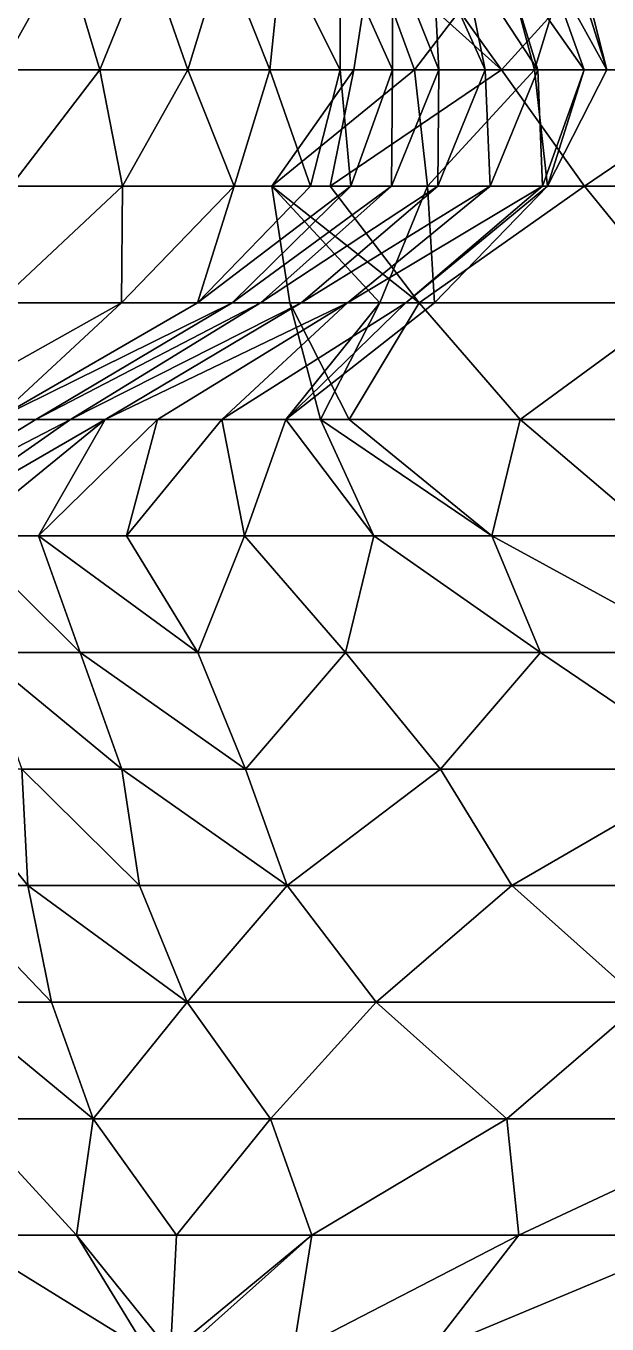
# Model space of a CAD drawing. Header units: metres. Extents: x -137 to 231, y -240 to 234.
# Drawn here: x 151.1 to 180.9, y 85.4 to 152.3 of the extents above; entities that cross this region are included whole.
import ezdxf

# ---------------------------------------------------------------- set-up
doc = ezdxf.new("R2010")
doc.units = ezdxf.units.M

msp = doc.modelspace()

# ---------------------------------------------------------------- linework, layer by layer
for points in [[(148.852, 156, -542.2174), (149.71242, 150, -548.6488), (153.07466, 156, -546.70764), (153.07477, 156.0001, -546.7075)], [(153.07466, 156, -546.70764), (149.71242, 150, -548.6488), (154.852, 150, -552.6097), (154.85211, 150.0001, -552.60956)], [(153.07466, 156, -546.70764), (154.852, 150, -552.6097), (157.29726, 156, -551.1979), (157.29736, 156.0001, -551.19775)], [(157.29726, 156, -551.1979), (154.852, 150, -552.6097), (159.3803, 150, -556.92346), (159.3804, 150.0001, -556.92334)], [(157.29726, 156, -551.1979), (159.3803, 150, -556.92346), (161.21422, 156, -555.8646), (161.21432, 156.0001, -555.8645)], [(161.21422, 156, -555.8646), (159.3803, 150, -556.92346), (163.60292, 150, -561.4137), (163.60303, 150.0001, -561.4136)], [(161.21422, 156, -555.8646), (163.60292, 150, -561.4137), (164.21422, 156, -561.0608), (164.21432, 156.0001, -561.06067)], [(164.21422, 156, -561.0608), (163.60292, 150, -561.4137), (167.21422, 150, -566.25696), (167.21432, 150.0001, -566.25684)], [(164.21422, 156, -561.0608), (167.21422, 150, -566.25696), (167.21422, 156, -566.25696), (167.21432, 156.0001, -566.25684)], [(167.21422, 156, -566.25696), (169.90858, 150, -571.6296), (169.90858, 156, -571.6296), (169.90869, 156.0001, -571.62946)], [(167.21422, 156, -566.25696), (167.21422, 150, -566.25696), (169.90858, 150, -571.6296), (169.90869, 150.0001, -571.62946)], [(171.04094, 150, -619.47327), (167.92781, 150, -628.1988), (168.84477, 156, -627.6694), (168.84488, 156.0001, -627.66925)], [(168.84477, 156, -627.6694), (167.92781, 150, -628.1988), (175.51265, 150, -630.7479), (175.51276, 150.0001, -630.7478)], [(171.04094, 150, -619.47327), (168.84477, 156, -627.6694), (175.62578, 156, -616.8262), (175.62589, 156.0001, -616.82605)], [(168.84477, 156, -627.6694), (175.51265, 150, -630.7479), (171.23347, 156, -633.2185), (171.23358, 156.0001, -633.2184)], [(169.90858, 156, -571.6296), (172.29726, 150, -577.17865), (171.9916, 156, -577.3551), (171.9917, 156.0001, -577.355)], [(169.90858, 156, -571.6296), (169.90858, 150, -571.6296), (172.29726, 150, -577.17865), (172.29736, 150.0001, -577.1785)], [(177.21062, 150, -608.9829), (171.04094, 150, -619.47327), (175.62578, 156, -616.8262), (175.62589, 156.0001, -616.82605)], [(175.51265, 150, -630.7479), (180.9579, 156, -634.5323), (171.23347, 156, -633.2185), (171.23358, 156.0001, -633.2184)], [(171.9916, 156, -577.3551), (174.68596, 150, -582.7278), (173.46333, 156, -583.4336), (173.46344, 156.0001, -583.4335)], [(171.9916, 156, -577.3551), (172.29726, 150, -577.17865), (174.68596, 150, -582.7278), (174.68607, 150.0001, -582.72766)], [(173.46333, 156, -583.4336), (177.3803, 150, -588.10034), (175.54634, 156, -589.1592), (175.54645, 156.0001, -589.15906)], [(173.46333, 156, -583.4336), (174.68596, 150, -582.7278), (177.3803, 150, -588.10034), (177.3804, 150.0001, -588.1002)], [(175.51265, 150, -630.7479), (188.59929, 150, -630.1205), (180.9579, 156, -634.5323), (180.95801, 156.0001, -634.53217)], [(175.54634, 156, -589.1592), (179.76897, 150, -593.6495), (177.62938, 156, -594.88477), (177.62949, 156.0001, -594.88464)], [(175.54634, 156, -589.1592), (177.3803, 150, -588.10034), (179.76897, 150, -593.6495), (179.76907, 150.0001, -593.64935)], [(177.21062, 150, -608.9829), (175.62578, 156, -616.8262), (179.04454, 156, -607.92413), (179.04465, 156.0001, -607.924)], [(180.93504, 150, -599.9044), (177.21062, 150, -608.9829), (179.04454, 156, -607.92413), (179.04465, 156.0001, -607.924)], [(177.62938, 156, -594.88477), (180.93504, 150, -599.9044), (179.40675, 156, -600.78674), (179.40686, 156.0001, -600.7866)], [(177.62938, 156, -594.88477), (179.76897, 150, -593.6495), (180.93504, 150, -599.9044), (180.93515, 150.0001, -599.9043)], [(180.93504, 150, -599.9044), (179.04454, 156, -607.92413), (179.40675, 156, -600.78674), (179.40686, 156.0001, -600.7866)], [(149.71242, 150, -548.6488), (150.26717, 144, -555.2567), (154.852, 150, -552.6097), (154.85211, 150.0001, -552.60956)], [(154.852, 150, -552.6097), (150.26717, 144, -555.2567), (156.01808, 144, -558.8646), (156.01819, 144.0001, -558.8645)], [(154.852, 150, -552.6097), (156.01808, 144, -558.8646), (159.3803, 150, -556.92346), (159.3804, 150.0001, -556.92334)], [(159.3803, 150, -556.92346), (156.01808, 144, -558.8646), (161.76897, 144, -562.47253), (161.76907, 144.0001, -562.4724)], [(159.3803, 150, -556.92346), (161.76897, 144, -562.47253), (163.60292, 150, -561.4137), (163.60303, 150.0001, -561.4136)], [(163.60292, 150, -561.4137), (161.76897, 144, -562.47253), (165.68596, 144, -567.1393), (165.68607, 144.0001, -567.13916)], [(163.60292, 150, -561.4137), (165.68596, 144, -567.1393), (167.21422, 150, -566.25696), (167.21432, 150.0001, -566.25684)], [(171.70879, 144, -612.1594), (163.70518, 144, -623.7085), (171.04094, 150, -619.47327), (171.04105, 150.0001, -619.47314)], [(163.70518, 144, -623.7085), (166.70518, 144, -628.90466), (167.92781, 150, -628.1988), (167.92792, 150.0001, -628.19867)], [(163.70518, 144, -623.7085), (167.92781, 150, -628.1988), (171.04094, 150, -619.47327), (171.04105, 150.0001, -619.47314)], [(167.21422, 150, -566.25696), (165.68596, 144, -567.1393), (167.76897, 144, -572.86487), (167.76907, 144.0001, -572.86475)], [(166.70518, 144, -628.90466), (179.79182, 144, -628.27734), (175.51265, 150, -630.7479), (175.51276, 150.0001, -630.7478)], [(166.70518, 144, -628.90466), (175.51265, 150, -630.7479), (167.92781, 150, -628.1988), (167.92792, 150.0001, -628.19867)], [(167.21422, 150, -566.25696), (167.76897, 144, -572.86487), (169.90858, 150, -571.6296), (169.90869, 150.0001, -571.62946)], [(169.90858, 150, -571.6296), (167.76897, 144, -572.86487), (169.852, 144, -578.59045), (169.85211, 144.0001, -578.59033)], [(169.90858, 150, -571.6296), (169.852, 144, -578.59045), (172.29726, 150, -577.17865), (172.29736, 150.0001, -577.1785)], [(172.29726, 150, -577.17865), (169.852, 144, -578.59045), (172.2407, 144, -584.1395), (172.24081, 144.0001, -584.1394)], [(171.70879, 144, -612.1594), (171.04094, 150, -619.47327), (177.21062, 150, -608.9829), (177.21072, 150.0001, -608.9828)], [(177.8785, 144, -601.6691), (171.70879, 144, -612.1594), (177.21062, 150, -608.9829), (177.21072, 150.0001, -608.9828)], [(172.29726, 150, -577.17865), (172.2407, 144, -584.1395), (174.68596, 150, -582.7278), (174.68607, 150.0001, -582.72766)], [(174.68596, 150, -582.7278), (172.2407, 144, -584.1395), (174.93504, 144, -589.5121), (174.93515, 144.0001, -589.51196)], [(174.68596, 150, -582.7278), (174.93504, 144, -589.5121), (177.3803, 150, -588.10034), (177.3804, 150.0001, -588.1002)], [(177.3803, 150, -588.10034), (174.93504, 144, -589.5121), (177.62938, 144, -594.88477), (177.62949, 144.0001, -594.88464)], [(179.79182, 144, -628.27734), (188.59929, 150, -630.1205), (175.51265, 150, -630.7479), (175.51276, 150.0001, -630.7478)], [(177.8785, 144, -601.6691), (177.21062, 150, -608.9829), (180.93504, 150, -599.9044), (180.93515, 150.0001, -599.9043)], [(177.3803, 150, -588.10034), (177.62938, 144, -594.88477), (179.76897, 150, -593.6495), (179.76907, 150.0001, -593.64935)], [(179.76897, 150, -593.6495), (177.62938, 144, -594.88477), (177.8785, 144, -601.6691), (177.8786, 144.0001, -601.669)], [(179.76897, 150, -593.6495), (177.8785, 144, -601.6691), (180.93504, 150, -599.9044), (180.93515, 150.0001, -599.9043)], [(179.79182, 144, -628.27734), (192.8785, 144, -627.6499), (188.59929, 150, -630.1205), (188.5994, 150.0001, -630.12036)], [(150.26717, 144, -555.2567), (149.59929, 138, -562.57056), (156.01808, 144, -558.8646), (156.01819, 144.0001, -558.8645)], [(156.01808, 144, -558.8646), (149.59929, 138, -562.57056), (155.9615, 138, -565.8255), (155.96161, 138.0001, -565.8254)], [(156.01808, 144, -558.8646), (155.9615, 138, -565.8255), (161.76897, 144, -562.47253), (161.76907, 144.0001, -562.4724)], [(161.76897, 144, -562.47253), (155.9615, 138, -565.8255), (159.8785, 138, -570.4922), (159.8786, 138.0001, -570.49207)], [(161.76897, 144, -562.47253), (159.8785, 138, -570.4922), (165.68596, 144, -567.1393), (165.68607, 144.0001, -567.13916)], [(159.8785, 138, -570.4922), (161.65587, 138, -576.3943), (167.76897, 144, -572.86487), (167.76907, 144.0001, -572.86475)], [(159.8785, 138, -570.4922), (167.76897, 144, -572.86487), (165.68596, 144, -567.1393), (165.68607, 144.0001, -567.13916)], [(161.65587, 138, -576.3943), (163.12758, 138, -582.4728), (169.852, 144, -578.59045), (169.85211, 144.0001, -578.59033)], [(161.65587, 138, -576.3943), (169.852, 144, -578.59045), (167.76897, 144, -572.86487), (167.76907, 144.0001, -572.86475)], [(163.12758, 138, -582.4728), (165.21062, 138, -588.19836), (172.2407, 144, -584.1395), (172.24081, 144.0001, -584.1394)], [(163.12758, 138, -582.4728), (172.2407, 144, -584.1395), (169.852, 144, -578.59045), (169.85211, 144.0001, -578.59033)], [(169.26357, 138, -613.57117), (164.62215, 138, -623.1791), (163.70518, 144, -623.7085), (163.70529, 144.0001, -623.7084)], [(169.26357, 138, -613.57117), (163.70518, 144, -623.7085), (171.70879, 144, -612.1594), (171.7089, 144.0001, -612.1593)], [(163.70518, 144, -623.7085), (171.29002, 138, -626.25757), (166.70518, 144, -628.90466), (166.70529, 144.0001, -628.90454)], [(163.70518, 144, -623.7085), (164.62215, 138, -623.1791), (171.29002, 138, -626.25757), (171.29013, 138.0001, -626.25745)], [(165.21062, 138, -588.19836), (167.59929, 138, -593.74744), (174.93504, 144, -589.5121), (174.93515, 144.0001, -589.51196)], [(165.21062, 138, -588.19836), (174.93504, 144, -589.5121), (172.2407, 144, -584.1395), (172.24081, 144.0001, -584.1394)], [(171.29002, 138, -626.25757), (179.79182, 144, -628.27734), (166.70518, 144, -628.90466), (166.70529, 144.0001, -628.90454)], [(167.59929, 138, -593.74744), (170.59929, 138, -598.9436), (177.62938, 144, -594.88477), (177.62949, 144.0001, -594.88464)], [(167.59929, 138, -593.74744), (177.62938, 144, -594.88477), (174.93504, 144, -589.5121), (174.93515, 144.0001, -589.51196)], [(172.07103, 138, -605.0221), (169.26357, 138, -613.57117), (171.70879, 144, -612.1594), (171.7089, 144.0001, -612.1593)], [(170.59929, 138, -598.9436), (172.07103, 138, -605.0221), (177.8785, 144, -601.6691), (177.8786, 144.0001, -601.669)], [(170.59929, 138, -598.9436), (177.8785, 144, -601.6691), (177.62938, 144, -594.88477), (177.62949, 144.0001, -594.88464)], [(171.29002, 138, -626.25757), (184.68233, 138, -625.45374), (179.79182, 144, -628.27734), (179.79193, 144.0001, -628.2772)], [(172.07103, 138, -605.0221), (171.70879, 144, -612.1594), (177.8785, 144, -601.6691), (177.8786, 144.0001, -601.669)], [(184.68233, 138, -625.45374), (192.8785, 144, -627.6499), (179.79182, 144, -628.27734), (179.79193, 144.0001, -628.2772)], [(149.59929, 138, -562.57056), (145.26357, 132, -572.00195), (155.9615, 138, -565.8255), (155.96161, 138.0001, -565.8254)], [(155.9615, 138, -565.8255), (145.26357, 132, -572.00195), (149.48619, 132, -576.4922), (149.4863, 132.0001, -576.49207)], [(155.9615, 138, -565.8255), (149.48619, 132, -576.4922), (159.8785, 138, -570.4922), (159.8786, 138.0001, -570.49207)], [(149.48619, 132, -576.4922), (151.5692, 132, -582.2178), (161.65587, 138, -576.3943), (161.65598, 138.0001, -576.39417)], [(149.48619, 132, -576.4922), (161.65587, 138, -576.3943), (159.8785, 138, -570.4922), (159.8786, 138.0001, -570.49207)], [(151.5692, 132, -582.2178), (153.34657, 132, -588.1198), (163.12758, 138, -582.4728), (163.12769, 138.0001, -582.47266)], [(151.5692, 132, -582.2178), (163.12758, 138, -582.4728), (161.65587, 138, -576.3943), (161.65598, 138.0001, -576.39417)], [(153.34657, 132, -588.1198), (155.12398, 132, -594.02185), (165.21062, 138, -588.19836), (165.21072, 138.0001, -588.19824)], [(153.34657, 132, -588.1198), (165.21062, 138, -588.19836), (163.12758, 138, -582.4728), (163.12769, 138.0001, -582.47266)], [(155.12398, 132, -594.02185), (157.81831, 132, -599.3945), (167.59929, 138, -593.74744), (167.5994, 138.0001, -593.7473)], [(155.12398, 132, -594.02185), (167.59929, 138, -593.74744), (165.21062, 138, -588.19836), (165.21072, 138.0001, -588.19824)], [(167.59929, 138, -593.74744), (157.81831, 132, -599.3945), (161.12398, 132, -604.4142), (161.12408, 132.0001, -604.41406)], [(167.59929, 138, -593.74744), (161.12398, 132, -604.4142), (170.59929, 138, -598.9436), (170.5994, 138.0001, -598.9435)], [(170.59929, 138, -598.9436), (161.12398, 132, -604.4142), (164.42961, 132, -609.43384), (164.42972, 132.0001, -609.4337)], [(170.59929, 138, -598.9436), (164.42961, 132, -609.43384), (172.07103, 138, -605.0221), (172.07114, 138.0001, -605.022)], [(164.42961, 132, -609.43384), (166.20699, 132, -615.33594), (169.26357, 138, -613.57117), (169.26367, 138.0001, -613.57104)], [(164.42961, 132, -609.43384), (169.26357, 138, -613.57117), (172.07103, 138, -605.0221), (172.07114, 138.0001, -605.022)], [(166.20699, 132, -615.33594), (167.67873, 132, -621.4144), (164.62215, 138, -623.1791), (164.62225, 138.0001, -623.17896)], [(166.20699, 132, -615.33594), (164.62215, 138, -623.1791), (169.26357, 138, -613.57117), (169.26367, 138.0001, -613.57104)], [(167.67873, 132, -621.4144), (171.29002, 138, -626.25757), (164.62215, 138, -623.1791), (164.62225, 138.0001, -623.17896)], [(167.67873, 132, -621.4144), (176.48619, 132, -623.25757), (171.29002, 138, -626.25757), (171.29013, 138.0001, -626.25745)], [(176.48619, 132, -623.25757), (184.68233, 138, -625.45374), (171.29002, 138, -626.25757), (171.29013, 138.0001, -626.25745)], [(176.48619, 132, -623.25757), (189.8785, 132, -622.45374), (184.68233, 138, -625.45374), (184.68243, 138.0001, -625.4536)], [(149.48619, 132, -576.4922), (141.78822, 126, -587.86487), (151.5692, 132, -582.2178), (151.5693, 132.0001, -582.21765)], [(141.78822, 126, -587.86487), (144.78822, 126, -593.06104), (153.34657, 132, -588.1198), (153.34668, 132.0001, -588.1197)], [(141.78822, 126, -587.86487), (153.34657, 132, -588.1198), (151.5692, 132, -582.2178), (151.5693, 132.0001, -582.21765)], [(144.78822, 126, -593.06104), (147.78822, 126, -598.2572), (155.12398, 132, -594.02185), (155.12408, 132.0001, -594.0217)], [(144.78822, 126, -593.06104), (155.12398, 132, -594.02185), (153.34657, 132, -588.1198), (153.34668, 132.0001, -588.1197)], [(155.12398, 132, -594.02185), (147.78822, 126, -598.2572), (151.70518, 126, -602.9239), (151.70529, 126.0001, -602.92377)], [(155.12398, 132, -594.02185), (151.70518, 126, -602.9239), (157.81831, 132, -599.3945), (157.81842, 132.0001, -599.39435)], [(157.81831, 132, -599.3945), (151.70518, 126, -602.9239), (156.23347, 126, -607.2377), (156.23358, 126.0001, -607.23755)], [(157.81831, 132, -599.3945), (156.23347, 126, -607.2377), (161.12398, 132, -604.4142), (161.12408, 132.0001, -604.41406)], [(161.12398, 132, -604.4142), (156.23347, 126, -607.2377), (162.29002, 126, -610.6691), (162.29013, 126.0001, -610.669)], [(161.12398, 132, -604.4142), (162.29002, 126, -610.6691), (164.42961, 132, -609.43384), (164.42972, 132.0001, -609.4337)], [(164.42961, 132, -609.43384), (162.29002, 126, -610.6691), (168.9579, 126, -613.7477), (168.95801, 126.0001, -613.74756)], [(164.42961, 132, -609.43384), (168.9579, 126, -613.7477), (166.20699, 132, -615.33594), (166.20709, 132.0001, -615.3358)], [(175.01445, 126, -617.1791), (167.67873, 132, -621.4144), (166.20699, 132, -615.33594), (166.20709, 132.0001, -615.3358)], [(175.01445, 126, -617.1791), (166.20699, 132, -615.33594), (168.9579, 126, -613.7477), (168.95801, 126.0001, -613.74756)], [(176.48619, 132, -623.25757), (167.67873, 132, -621.4144), (175.01445, 126, -617.1791), (175.01456, 126.0001, -617.17896)], [(176.48619, 132, -623.25757), (175.01445, 126, -617.1791), (183.51625, 126, -619.1988), (183.51636, 126.0001, -619.19867)], [(183.51625, 126, -619.1988), (189.8785, 132, -622.45374), (176.48619, 132, -623.25757), (176.4863, 132.0001, -623.25745)], [(147.78822, 126, -598.2572), (153.84477, 120, -601.6886), (151.70518, 126, -602.9239), (151.70529, 126.0001, -602.92377)], [(147.78822, 126, -598.2572), (148.70518, 120, -597.7278), (153.84477, 120, -601.6886), (153.84488, 120.0001, -601.6885)], [(151.70518, 126, -602.9239), (159.90132, 120, -605.12006), (156.23347, 126, -607.2377), (156.23358, 126.0001, -607.23755)], [(151.70518, 126, -602.9239), (153.84477, 120, -601.6886), (159.90132, 120, -605.12006), (159.90143, 120.0001, -605.11993)], [(162.29002, 126, -610.6691), (156.23347, 126, -607.2377), (159.90132, 120, -605.12006), (159.90143, 120.0001, -605.11993)], [(162.29002, 126, -610.6691), (159.90132, 120, -605.12006), (167.48619, 120, -607.6691), (167.4863, 120.0001, -607.669)], [(168.9579, 126, -613.7477), (162.29002, 126, -610.6691), (167.48619, 120, -607.6691), (167.4863, 120.0001, -607.669)], [(168.9579, 126, -613.7477), (167.48619, 120, -607.6691), (177.51625, 120, -608.8065), (177.51636, 120.0001, -608.8064)], [(175.01445, 126, -617.1791), (168.9579, 126, -613.7477), (177.51625, 120, -608.8065), (177.51636, 120.0001, -608.8064)], [(175.01445, 126, -617.1791), (177.51625, 120, -608.8065), (186.01808, 120, -610.8262), (186.01819, 120.0001, -610.82605)], [(183.51625, 126, -619.1988), (175.01445, 126, -617.1791), (186.01808, 120, -610.8262), (186.01819, 120.0001, -610.82605)], [(148.70518, 120, -597.7278), (155.98436, 114, -600.4533), (153.84477, 120, -601.6886), (153.84488, 120.0001, -601.6885)], [(148.70518, 120, -597.7278), (150.84477, 114, -596.49243), (155.98436, 114, -600.4533), (155.98447, 114.0001, -600.4532)], [(153.84477, 120, -601.6886), (162.34657, 114, -603.70825), (159.90132, 120, -605.12006), (159.90143, 120.0001, -605.11993)], [(153.84477, 120, -601.6886), (155.98436, 114, -600.4533), (162.34657, 114, -603.70825), (162.34668, 114.0001, -603.7081)], [(162.34657, 114, -603.70825), (167.48619, 120, -607.6691), (159.90132, 120, -605.12006), (159.90143, 120.0001, -605.11993)], [(162.34657, 114, -603.70825), (172.37666, 114, -604.8456), (167.48619, 120, -607.6691), (167.4863, 120.0001, -607.669)], [(172.37666, 114, -604.8456), (177.51625, 120, -608.8065), (167.48619, 120, -607.6691), (167.4863, 120.0001, -607.669)], [(172.37666, 114, -604.8456), (186.3803, 114, -603.68884), (177.51625, 120, -608.8065), (177.51636, 120.0001, -608.8064)], [(186.01808, 120, -610.8262), (177.51625, 120, -608.8065), (186.3803, 114, -603.68884), (186.3804, 114.0001, -603.6887)], [(146.31648, 114, -592.17865), (151.15044, 108, -596.316), (150.84477, 114, -596.49243), (150.84488, 114.0001, -596.4923)], [(146.31648, 114, -592.17865), (146.62215, 108, -592.0022), (151.15044, 108, -596.316), (151.15054, 108.0001, -596.31586)], [(150.84477, 114, -596.49243), (156.90132, 108, -599.9239), (155.98436, 114, -600.4533), (155.98447, 114.0001, -600.4532)], [(150.84477, 114, -596.49243), (151.15044, 108, -596.316), (156.90132, 108, -599.9239), (156.90143, 108.0001, -599.92377)], [(155.98436, 114, -600.4533), (164.48619, 108, -602.473), (162.34657, 114, -603.70825), (162.34668, 114.0001, -603.7081)], [(155.98436, 114, -600.4533), (156.90132, 108, -599.9239), (164.48619, 108, -602.473), (164.4863, 108.0001, -602.4729)], [(164.48619, 108, -602.473), (172.37666, 114, -604.8456), (162.34657, 114, -603.70825), (162.34668, 114.0001, -603.7081)], [(164.48619, 108, -602.473), (176.04454, 108, -602.72797), (172.37666, 114, -604.8456), (172.37677, 114.0001, -604.84546)], [(176.04454, 108, -602.72797), (186.3803, 114, -603.68884), (172.37666, 114, -604.8456), (172.37677, 114.0001, -604.84546)], [(176.04454, 108, -602.72797), (191.8821, 108, -600.5123), (186.3803, 114, -603.68884), (186.3804, 114.0001, -603.6887)], [(146.62215, 108, -592.0022), (152.37306, 102, -595.6101), (151.15044, 108, -596.316), (151.15054, 108.0001, -596.31586)], [(146.62215, 108, -592.0022), (147.23347, 102, -591.64923), (152.37306, 102, -595.6101), (152.37317, 102.0001, -595.61)], [(151.15044, 108, -596.316), (159.34657, 102, -598.5121), (156.90132, 108, -599.9239), (156.90143, 108.0001, -599.92377)], [(151.15044, 108, -596.316), (152.37306, 102, -595.6101), (159.34657, 102, -598.5121), (159.34668, 102.0001, -598.51196)], [(159.34657, 102, -598.5121), (164.48619, 108, -602.473), (156.90132, 108, -599.9239), (156.90143, 108.0001, -599.92377)], [(159.34657, 102, -598.5121), (169.07103, 102, -599.8259), (164.48619, 108, -602.473), (164.4863, 108.0001, -602.4729)], [(169.07103, 102, -599.8259), (176.04454, 108, -602.72797), (164.48619, 108, -602.473), (164.4863, 108.0001, -602.4729)], [(169.07103, 102, -599.8259), (182.76897, 102, -598.8456), (176.04454, 108, -602.72797), (176.04465, 108.0001, -602.72784)], [(182.76897, 102, -598.8456), (191.8821, 108, -600.5123), (176.04454, 108, -602.72797), (176.04465, 108.0001, -602.72784)], [(147.23347, 102, -591.64923), (154.51265, 96, -594.3748), (152.37306, 102, -595.6101), (152.37317, 102.0001, -595.61)], [(147.23347, 102, -591.64923), (148.15044, 96, -591.1198), (154.51265, 96, -594.3748), (154.51276, 96.0001, -594.3747)], [(154.51265, 96, -594.3748), (159.34657, 102, -598.5121), (152.37306, 102, -595.6101), (152.37317, 102.0001, -595.61)], [(154.51265, 96, -594.3748), (163.62578, 96, -596.0415), (159.34657, 102, -598.5121), (159.34668, 102.0001, -598.51196)], [(163.62578, 96, -596.0415), (169.07103, 102, -599.8259), (159.34657, 102, -598.5121), (159.34668, 102.0001, -598.51196)], [(163.62578, 96, -596.0415), (175.79546, 96, -595.9436), (169.07103, 102, -599.8259), (169.07114, 102.0001, -599.8258)], [(175.79546, 96, -595.9436), (182.76897, 102, -598.8456), (169.07103, 102, -599.8259), (169.07114, 102.0001, -599.8258)], [(175.79546, 96, -595.9436), (189.18776, 96, -595.1398), (182.76897, 102, -598.8456), (182.76907, 102.0001, -598.84546)], [(148.15044, 96, -591.1198), (147.59569, 90, -584.51196), (153.65224, 90, -587.94336), (153.65234, 90.0001, -587.94324)], [(154.51265, 96, -594.3748), (148.15044, 96, -591.1198), (153.65224, 90, -587.94336), (153.65234, 90.0001, -587.94324)], [(154.51265, 96, -594.3748), (153.65224, 90, -587.94336), (158.79182, 90, -591.90424), (158.79193, 90.0001, -591.9041)], [(158.79182, 90, -591.90424), (163.62578, 96, -596.0415), (154.51265, 96, -594.3748), (154.51276, 96.0001, -594.3747)], [(158.79182, 90, -591.90424), (165.76537, 90, -594.8063), (163.62578, 96, -596.0415), (163.62589, 96.0001, -596.0414)], [(165.76537, 90, -594.8063), (175.79546, 96, -595.9436), (163.62578, 96, -596.0415), (163.62589, 96.0001, -596.0414)], [(165.76537, 90, -594.8063), (176.40675, 90, -595.59064), (175.79546, 96, -595.9436), (175.79556, 96.0001, -595.9435)], [(176.40675, 90, -595.59064), (189.18776, 96, -595.1398), (175.79546, 96, -595.9436), (175.79556, 96.0001, -595.9435)], [(176.40675, 90, -595.59064), (186.13118, 90, -596.9044), (189.18776, 96, -595.1398), (189.18787, 96.0001, -595.13965)], [(147.59569, 90, -584.51196), (157.32011, 84, -585.8257), (153.65224, 90, -587.94336), (153.65234, 90.0001, -587.94324)], [(147.59569, 90, -584.51196), (150.9579, 84, -582.57074), (157.32011, 84, -585.8257), (157.32022, 84.0001, -585.82556)], [(153.65224, 90, -587.94336), (158.48619, 84, -592.0807), (158.79182, 90, -591.90424), (158.79193, 90.0001, -591.9041)], [(153.65224, 90, -587.94336), (157.32011, 84, -585.8257), (158.48619, 84, -592.0807), (158.4863, 84.0001, -592.08057)], [(158.48619, 84, -592.0807), (159.04094, 84, -598.6886), (165.76537, 90, -594.8063), (165.76547, 90.0001, -594.80615)], [(158.48619, 84, -592.0807), (165.76537, 90, -594.8063), (158.79182, 90, -591.90424), (158.79193, 90.0001, -591.9041)], [(165.76537, 90, -594.8063), (159.04094, 84, -598.6886), (164.79182, 84, -602.2965), (164.79193, 84.0001, -602.2964)], [(165.76537, 90, -594.8063), (164.79182, 84, -602.2965), (176.40675, 90, -595.59064), (176.40686, 90.0001, -595.5905)], [(176.40675, 90, -595.59064), (164.79182, 84, -602.2965), (171.76537, 84, -605.19855), (171.76547, 84.0001, -605.1984)], [(176.40675, 90, -595.59064), (171.76537, 84, -605.19855), (186.13118, 90, -596.9044), (186.13129, 90.0001, -596.9043)], [(186.13118, 90, -596.9044), (171.76537, 84, -605.19855), (180.57283, 84, -607.04175), (180.57294, 84.0001, -607.0416)], [(186.13118, 90, -596.9044), (180.57283, 84, -607.04175), (194.02168, 90, -599.2771), (194.02179, 90.0001, -599.277)], [(194.02168, 90, -599.2771), (180.57283, 84, -607.04175), (185.10112, 84, -611.3556), (185.10123, 84.0001, -611.35547)]]:
    msp.add_3dface(points)

doc.saveas('drawing.dxf')
